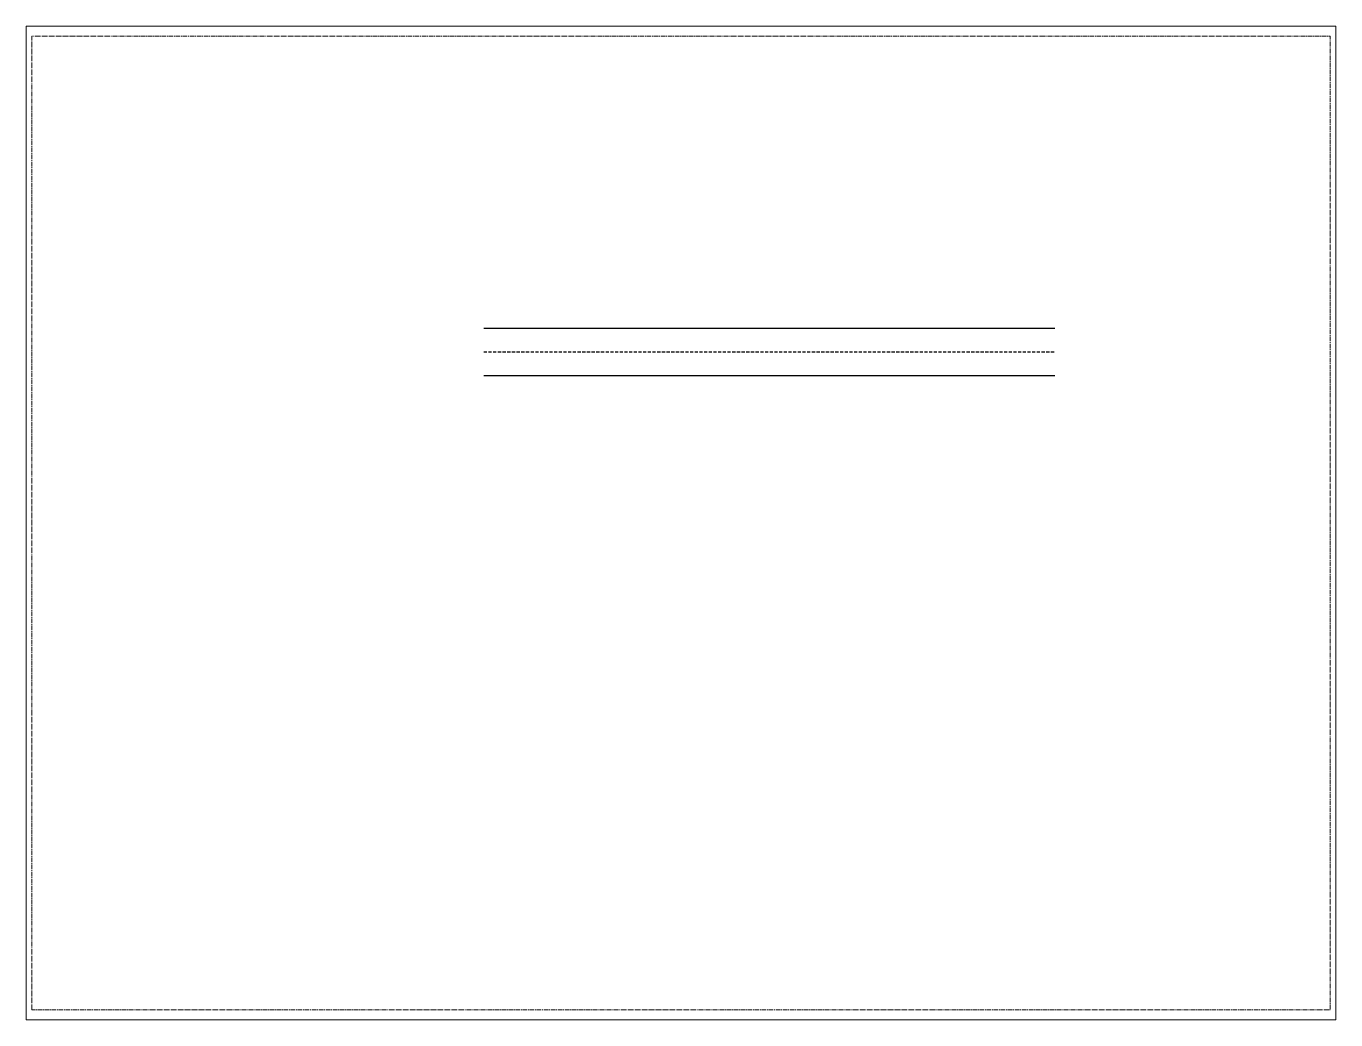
# Paper-space layout 'Layout1' of a CAD drawing. Header units: metres. Extents: x 26 to 231, y 20 to 176.
# The model-space entities are those that its viewports show. They can reach past a viewport. Long polylines and large blocks are cut down to what shows.
import ezdxf

# ---------------------------------------------------------------- set-up
doc = ezdxf.new("R2010")
doc.units = ezdxf.units.M
doc.linetypes.add('CENTER2', pattern=[1.125, 0.75, -0.125, 0.125, -0.125])
doc.linetypes.add('DASHED', pattern=[0.75, 0.5, -0.25])
for name, color, linetype, lineweight in [('boundaries', 10, 'CENTER2', 15), ('road__center_line', 54, 'DASHED', 30), ('road_curb', 52, 'Continuous', 30)]:
    doc.layers.add(name, color=color, linetype=linetype, lineweight=lineweight)

msp = doc.modelspace()

# ---------------------------------------------------------------- linework, layer by layer
at = {"layer": 'boundaries', "flags": 128}
msp.add_lwpolyline([(-105.13, -22.73), (-105.13, 127.27), (94.87, 127.27), (94.87, -22.73)], close=True, dxfattribs=at)
at = {"layer": 'road__center_line', "flags": 128}
msp.add_lwpolyline([(-35.5, 78.64), (44.03, 78.64), (52.43, 78.64)], dxfattribs=at)
at = {"layer": 'road_curb', "flags": 128}
for points in [[(-35.5, 82.29), (44.03, 82.29), (52.43, 82.29)], [(-35.5, 74.99), (-35.5, 74.99), (44.03, 74.99), (52.43, 74.99)]]:
    msp.add_lwpolyline(points, dxfattribs=at)

psp = doc.layouts.get("Layout1")

# ---------------------------------------------------------------- viewports
at = {"layer": '0', "view_target_point": (370776.43, 310629.57)}
psp.add_viewport(center=(128.5, 97.5), size=(205.6, 156), view_center_point=(-370781.56, -310577.3), view_height=153.0443, dxfattribs=at)

doc.saveas('drawing.dxf')
